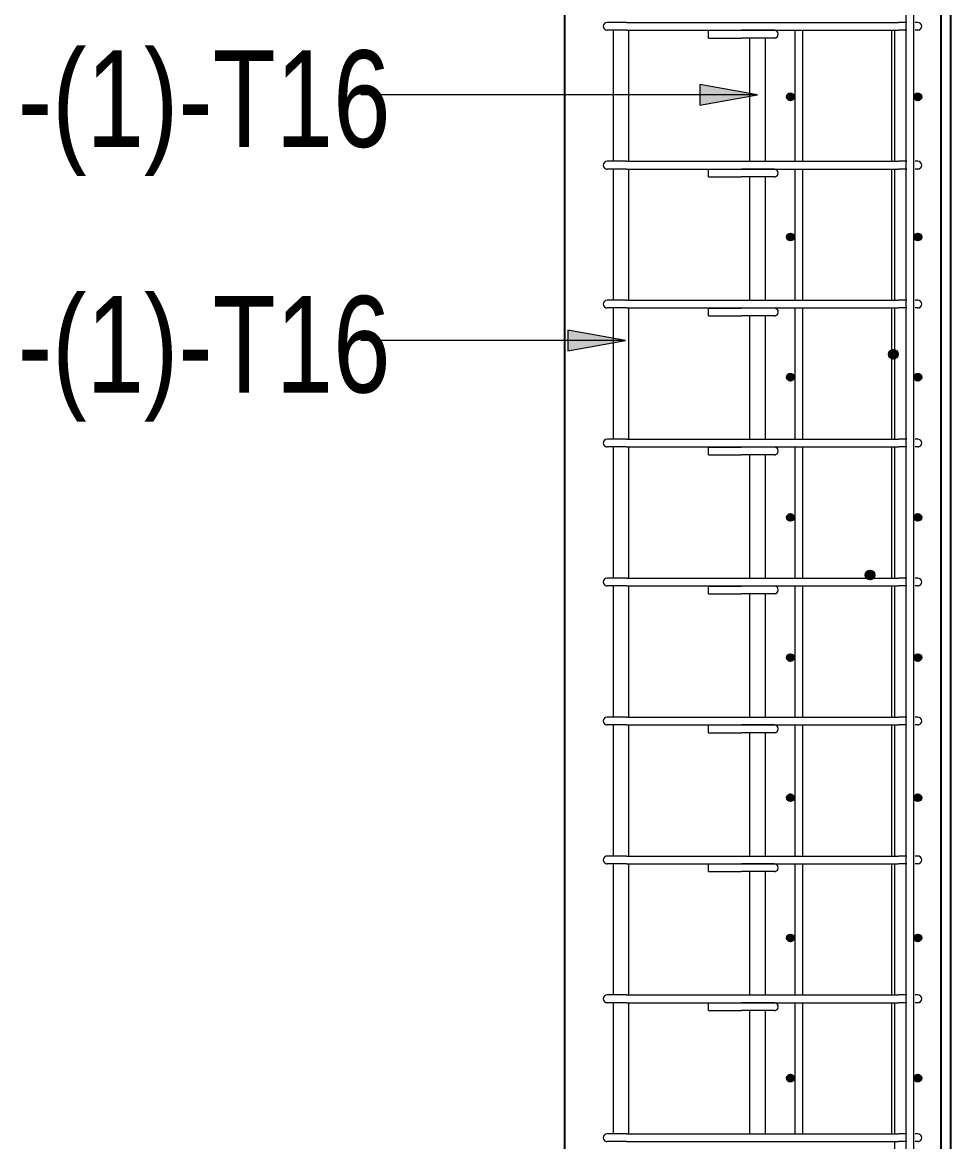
# Model space of a CAD drawing. Header units: millimetres. Extents: x -14563 to 6741, y -2784 to 21137.
# Drawn here: x -8306 to -7344, y 171 to 1330 of the extents above; entities that cross this region are included whole.
import ezdxf

# ---------------------------------------------------------------- set-up
doc = ezdxf.new("R2010")
doc.units = ezdxf.units.MM
for name, color, linetype, lineweight in [('A-WALL', 113, 'Continuous', 25), ('S-RBAR', 171, 'Continuous', 18), ('S-RBAR-IDEN', 171, 'Continuous', 9)]:
    doc.layers.add(name, color=color, linetype=linetype, lineweight=lineweight)
doc.styles.add('Nirmala UI Semilight', font='NirmalaS.ttf', dxfattribs={"width": 0.8, "height": 100})

msp = doc.modelspace()

# ---------------------------------------------------------------- hatches: boundary and pattern name
at = {"layer": 'S-RBAR'}
h = msp.add_hatch(color=256, dxfattribs=at)
edge = h.paths.add_edge_path()
edge.add_arc((-7510.05579, 1253.2), 4, 0, 360)
for points in [[(-7510.05579, 1249.2), (-7506.05579, 1253.2), (-7510.05579, 1257.2), (-7514.05579, 1253.2)], [(-7378.05579, 1249.2), (-7374.05579, 1253.2), (-7378.05579, 1257.2), (-7382.05579, 1253.2)], [(-7510.05579, 1103.96667), (-7506.05579, 1107.96667), (-7510.05579, 1111.96667), (-7514.05579, 1107.96667)], [(-7378.05579, 1103.96667), (-7374.05579, 1107.96667), (-7378.05579, 1111.96667), (-7382.05579, 1107.96667)], [(-7403.46526, 981.53379), (-7398.46526, 986.53379), (-7403.46526, 991.53379), (-7408.46526, 986.53379), (-7407.40978, 985.47831)], [(-7510.05579, 958.73333), (-7506.05579, 962.73333), (-7510.05579, 966.73333), (-7514.05579, 962.73333)], [(-7378.05579, 958.73333), (-7374.05579, 962.73333), (-7378.05579, 966.73333), (-7382.05579, 962.73333)], [(-7510.05579, 813.5), (-7506.05579, 817.5), (-7510.05579, 821.5), (-7514.05579, 817.5)], [(-7378.05579, 813.5), (-7374.05579, 817.5), (-7378.05579, 821.5), (-7382.05579, 817.5)], [(-7427.50681, 752.79376), (-7422.50681, 757.79376), (-7427.50681, 762.79376), (-7432.50681, 757.79376)], [(-7510.05579, 668.26667), (-7506.05579, 672.26667), (-7510.05579, 676.26667), (-7514.05579, 672.26667)], [(-7378.05579, 668.26667), (-7374.05579, 672.26667), (-7378.05579, 676.26667), (-7382.05579, 672.26667)], [(-7510.05579, 523.03333), (-7506.05579, 527.03333), (-7510.05579, 531.03333), (-7514.05579, 527.03333)], [(-7378.05579, 523.03333), (-7374.05579, 527.03333), (-7378.05579, 531.03333), (-7382.05579, 527.03333)], [(-7510.05579, 377.8), (-7506.05579, 381.8), (-7510.05579, 385.8), (-7514.05579, 381.8)], [(-7378.05579, 377.8), (-7374.05579, 381.8), (-7378.05579, 385.8), (-7382.05579, 381.8)], [(-7510.05579, 232.56667), (-7506.05579, 236.56667), (-7510.05579, 240.56667), (-7514.05579, 236.56667)], [(-7378.05579, 232.56667), (-7374.05579, 236.56667), (-7378.05579, 240.56667), (-7382.05579, 236.56667)]]:
    msp.add_hatch(color=256, dxfattribs=at).paths.add_polyline_path(points)
h = msp.add_hatch(color=256, dxfattribs=at)
edge = h.paths.add_edge_path()
edge.add_arc((-7378.05579, 1253.2), 4, 0, 360)
h = msp.add_hatch(color=256, dxfattribs=at)
edge = h.paths.add_edge_path()
edge.add_arc((-7510.05579, 1107.96667), 4, 0, 360)
h = msp.add_hatch(color=256, dxfattribs=at)
edge = h.paths.add_edge_path()
edge.add_arc((-7378.05579, 1107.96667), 4, 0, 360)
h = msp.add_hatch(color=256, dxfattribs=at)
edge = h.paths.add_edge_path()
edge.add_arc((-7403.46526, 986.53379), 5, 0, 360)
h = msp.add_hatch(color=256, dxfattribs=at)
edge = h.paths.add_edge_path()
edge.add_arc((-7510.05579, 962.73333), 4, 0, 360)
h = msp.add_hatch(color=256, dxfattribs=at)
edge = h.paths.add_edge_path()
edge.add_arc((-7378.05579, 962.73333), 4, 0, 360)
h = msp.add_hatch(color=256, dxfattribs=at)
edge = h.paths.add_edge_path()
edge.add_arc((-7510.05579, 817.5), 4, 0, 360)
h = msp.add_hatch(color=256, dxfattribs=at)
edge = h.paths.add_edge_path()
edge.add_arc((-7378.05579, 817.5), 4, 0, 360)
h = msp.add_hatch(color=256, dxfattribs=at)
edge = h.paths.add_edge_path()
edge.add_arc((-7427.50681, 757.79376), 5, 0, 360)
h = msp.add_hatch(color=256, dxfattribs=at)
edge = h.paths.add_edge_path()
edge.add_arc((-7510.05579, 672.26667), 4, 0, 360)
h = msp.add_hatch(color=256, dxfattribs=at)
edge = h.paths.add_edge_path()
edge.add_arc((-7378.05579, 672.26667), 4, 0, 360)
h = msp.add_hatch(color=256, dxfattribs=at)
edge = h.paths.add_edge_path()
edge.add_arc((-7510.05579, 527.03333), 4, 0, 360)
h = msp.add_hatch(color=256, dxfattribs=at)
edge = h.paths.add_edge_path()
edge.add_arc((-7378.05579, 527.03333), 4, 0, 360)
h = msp.add_hatch(color=256, dxfattribs=at)
edge = h.paths.add_edge_path()
edge.add_arc((-7510.05579, 381.8), 4, 0, 360)
h = msp.add_hatch(color=256, dxfattribs=at)
edge = h.paths.add_edge_path()
edge.add_arc((-7378.05579, 381.8), 4, 0, 360)
h = msp.add_hatch(color=256, dxfattribs=at)
edge = h.paths.add_edge_path()
edge.add_arc((-7510.05579, 236.56667), 4, 0, 360)
h = msp.add_hatch(color=256, dxfattribs=at)
edge = h.paths.add_edge_path()
edge.add_arc((-7378.05579, 236.56667), 4, 0, 360)
at = {"layer": 'S-RBAR-IDEN'}
for points in [[(-7544.05579, 1255.25981), (-7604.05579, 1265.83943), (-7604.05579, 1244.68019)], [(-7680.93656, 1000.82068), (-7740.93656, 1011.4003), (-7740.93656, 990.24106)]]:
    msp.add_hatch(color=256, dxfattribs=at).paths.add_polyline_path(points)

# ---------------------------------------------------------------- linework, layer by layer
at = {"layer": 'A-WALL'}
for p, q in [((-7744.05579, -1395), (-7744.05579, 3040)), ((-7354.01877, -1395), (-7354.01877, 3040)), ((-7344.05579, 3040), (-7344.05579, -1395))]:
    msp.add_line(p, q, dxfattribs=at)
at = {"layer": 'S-RBAR'}
for p, q in [((-7390.05579, -1365), (-7390.05579, 3000.12235)), ((-7382.05579, -1365), (-7382.05579, 3000.12235)), ((-7680.05579, 1330.36731), (-7700.05579, 1330.36731)), ((-7680.05579, 1330.36731), (-7700.05579, 1330.36731)), ((-7694.19793, 1322.36731), (-7700.05579, 1322.36731)), ((-7694.19793, 1322.36731), (-7700.05579, 1322.36731)), ((-7680.05579, 1322.36731), (-7694.19793, 1322.36731)), ((-7693.55579, 1186.41811), (-7693.55579, 1322.36731)), ((-7680.05579, 1330.36731), (-7398.05579, 1330.36731)), ((-7680.05579, 1322.36731), (-7398.05579, 1322.36731)), ((-7677.55579, 1186.41811), (-7677.55579, 1322.36731)), ((-7594.83809, 1322.17809), (-7560.89696, 1322.17809)), ((-7594.83809, 1314.17809), (-7594.83809, 1322.17809)), ((-7526.75482, 1322.17809), (-7560.89696, 1322.17809)), ((-7505.25482, 1186.41811), (-7505.25482, 1322.36731)), ((-7497.25482, 1186.41811), (-7497.25482, 1322.36731)), ((-7405.01673, 1186.41811), (-7405.01673, 1322.36731)), ((-7401.87189, 1186.41811), (-7401.87189, 1322.36731)), ((-7389.45948, 1330.36731), (-7398.05579, 1330.36731)), ((-7389.45948, 1322.36731), (-7398.05579, 1322.36731)), ((-7378.05579, 1330.36731), (-7380.86372, 1330.36731)), ((-7378.05579, 1322.36731), (-7380.86372, 1322.36731)), ((-7594.83809, 1314.17809), (-7560.89696, 1314.17809)), ((-7526.75482, 1314.17809), (-7560.89696, 1314.17809)), ((-7552.05579, 1186.41811), (-7552.05579, 1314.17809)), ((-7536.05579, 1186.41811), (-7536.05579, 1314.17809)), ((-7510.05579, 1257.2), (-7514.05579, 1253.2)), ((-7514.05579, 1253.2), (-7510.05579, 1249.2)), ((-7506.05579, 1253.2), (-7510.05579, 1257.2)), ((-7510.05579, 1249.2), (-7506.05579, 1253.2)), ((-7378.05579, 1257.2), (-7382.05579, 1253.2)), ((-7382.05579, 1253.2), (-7378.05579, 1249.2)), ((-7374.05579, 1253.2), (-7378.05579, 1257.2)), ((-7378.05579, 1249.2), (-7374.05579, 1253.2)), ((-7680.05579, 1186.41811), (-7700.05579, 1186.41811)), ((-7680.05579, 1186.41811), (-7700.05579, 1186.41811)), ((-7680.05579, 1186.41811), (-7398.05579, 1186.41811)), ((-7389.45948, 1186.41811), (-7398.05579, 1186.41811)), ((-7378.05579, 1186.41811), (-7380.86372, 1186.41811)), ((-7694.19793, 1178.41811), (-7700.05579, 1178.41811)), ((-7694.19793, 1178.41811), (-7700.05579, 1178.41811)), ((-7680.05579, 1178.41811), (-7694.19793, 1178.41811)), ((-7693.55579, 1042.46891), (-7693.55579, 1178.41811)), ((-7680.05579, 1178.41811), (-7398.05579, 1178.41811)), ((-7677.55579, 1042.46891), (-7677.55579, 1178.41811)), ((-7594.83809, 1178.23494), (-7560.89696, 1178.23494)), ((-7594.83809, 1170.23494), (-7594.83809, 1178.23494)), ((-7526.75482, 1178.23494), (-7560.89696, 1178.23494)), ((-7505.25482, 1042.46891), (-7505.25482, 1178.41811)), ((-7497.25482, 1042.46891), (-7497.25482, 1178.41811)), ((-7405.01673, 1042.46891), (-7405.01673, 1178.41811)), ((-7401.87189, 1042.46891), (-7401.87189, 1178.41811)), ((-7389.45948, 1178.41811), (-7398.05579, 1178.41811)), ((-7378.05579, 1178.41811), (-7380.86372, 1178.41811)), ((-7594.83809, 1170.23494), (-7560.89696, 1170.23494)), ((-7526.75482, 1170.23494), (-7560.89696, 1170.23494)), ((-7552.05579, 1042.46891), (-7552.05579, 1170.23494)), ((-7536.05579, 1042.46891), (-7536.05579, 1170.23494)), ((-7510.05579, 1111.96667), (-7514.05579, 1107.96667)), ((-7514.05579, 1107.96667), (-7510.05579, 1103.96667)), ((-7506.05579, 1107.96667), (-7510.05579, 1111.96667)), ((-7510.05579, 1103.96667), (-7506.05579, 1107.96667)), ((-7378.05579, 1111.96667), (-7382.05579, 1107.96667)), ((-7382.05579, 1107.96667), (-7378.05579, 1103.96667)), ((-7374.05579, 1107.96667), (-7378.05579, 1111.96667)), ((-7378.05579, 1103.96667), (-7374.05579, 1107.96667)), ((-7680.05579, 1042.46891), (-7700.05579, 1042.46891)), ((-7680.05579, 1042.46891), (-7700.05579, 1042.46891)), ((-7694.19793, 1034.46891), (-7700.05579, 1034.46891)), ((-7694.19793, 1034.46891), (-7700.05579, 1034.46891)), ((-7680.05579, 1034.46891), (-7694.19793, 1034.46891)), ((-7693.55579, 898.51971), (-7693.55579, 1034.46891)), ((-7680.05579, 1042.46891), (-7398.05579, 1042.46891)), ((-7680.05579, 1034.46891), (-7398.05579, 1034.46891)), ((-7677.55579, 898.51971), (-7677.55579, 1034.46891)), ((-7594.83809, 1034.29178), (-7560.89696, 1034.29178)), ((-7594.83809, 1026.29178), (-7594.83809, 1034.29178)), ((-7526.75482, 1034.29178), (-7560.89696, 1034.29178)), ((-7505.25482, 898.51971), (-7505.25482, 1034.46891)), ((-7497.25482, 898.51971), (-7497.25482, 1034.46891)), ((-7405.01673, 898.51971), (-7405.01673, 1034.46891)), ((-7401.87189, 898.51971), (-7401.87189, 1034.46891)), ((-7389.45948, 1042.46891), (-7398.05579, 1042.46891)), ((-7389.45948, 1034.46891), (-7398.05579, 1034.46891)), ((-7378.05579, 1042.46891), (-7380.86372, 1042.46891)), ((-7378.05579, 1034.46891), (-7380.86372, 1034.46891)), ((-7594.83809, 1026.29178), (-7560.89696, 1026.29178)), ((-7526.75482, 1026.29178), (-7560.89696, 1026.29178)), ((-7552.05579, 898.51971), (-7552.05579, 1026.29178)), ((-7536.05579, 898.51971), (-7536.05579, 1026.29178)), ((-7403.46526, 991.53379), (-7408.46526, 986.53379)), ((-7408.46526, 986.53379), (-7407.40978, 985.47831)), ((-7398.46526, 986.53379), (-7403.46526, 991.53379)), ((-7403.46526, 981.53379), (-7398.46526, 986.53379)), ((-7407.40978, 985.47831), (-7403.46526, 981.53379)), ((-7510.05579, 966.73333), (-7514.05579, 962.73333)), ((-7514.05579, 962.73333), (-7510.05579, 958.73333)), ((-7506.05579, 962.73333), (-7510.05579, 966.73333)), ((-7510.05579, 958.73333), (-7506.05579, 962.73333)), ((-7378.05579, 966.73333), (-7382.05579, 962.73333)), ((-7382.05579, 962.73333), (-7378.05579, 958.73333)), ((-7374.05579, 962.73333), (-7378.05579, 966.73333)), ((-7378.05579, 958.73333), (-7374.05579, 962.73333)), ((-7680.05579, 898.51971), (-7700.05579, 898.51971)), ((-7680.05579, 898.51971), (-7700.05579, 898.51971)), ((-7680.05579, 898.51971), (-7398.05579, 898.51971)), ((-7389.45948, 898.51971), (-7398.05579, 898.51971)), ((-7378.05579, 898.51971), (-7380.86372, 898.51971)), ((-7694.19793, 890.51971), (-7700.05579, 890.51971)), ((-7694.19793, 890.51971), (-7700.05579, 890.51971)), ((-7680.05579, 890.51971), (-7694.19793, 890.51971)), ((-7693.55579, 754.57051), (-7693.55579, 890.51971)), ((-7680.05579, 890.51971), (-7398.05579, 890.51971)), ((-7677.55579, 754.57051), (-7677.55579, 890.51971)), ((-7594.83809, 890.34863), (-7560.89696, 890.34863)), ((-7594.83809, 882.34863), (-7594.83809, 890.34863)), ((-7594.83809, 882.34863), (-7560.89696, 882.34863)), ((-7526.75482, 890.34863), (-7560.89696, 890.34863)), ((-7526.75482, 882.34863), (-7560.89696, 882.34863)), ((-7552.05579, 754.57051), (-7552.05579, 882.34863)), ((-7536.05579, 754.57051), (-7536.05579, 882.34863)), ((-7505.25482, 754.57051), (-7505.25482, 890.51971)), ((-7497.25482, 754.57051), (-7497.25482, 890.51971)), ((-7405.01673, 754.57051), (-7405.01673, 890.51971)), ((-7401.87189, 754.57051), (-7401.87189, 890.51971)), ((-7389.45948, 890.51971), (-7398.05579, 890.51971)), ((-7378.05579, 890.51971), (-7380.86372, 890.51971)), ((-7510.05579, 821.5), (-7514.05579, 817.5)), ((-7514.05579, 817.5), (-7510.05579, 813.5)), ((-7506.05579, 817.5), (-7510.05579, 821.5)), ((-7510.05579, 813.5), (-7506.05579, 817.5)), ((-7378.05579, 821.5), (-7382.05579, 817.5)), ((-7382.05579, 817.5), (-7378.05579, 813.5)), ((-7374.05579, 817.5), (-7378.05579, 821.5)), ((-7378.05579, 813.5), (-7374.05579, 817.5)), ((-7680.05579, 754.57051), (-7700.05579, 754.57051)), ((-7680.05579, 754.57051), (-7700.05579, 754.57051)), ((-7680.05579, 754.57051), (-7398.05579, 754.57051)), ((-7427.50681, 762.79376), (-7432.50681, 757.79376)), ((-7432.50681, 757.79376), (-7427.50681, 752.79376)), ((-7422.50681, 757.79376), (-7427.50681, 762.79376)), ((-7427.50681, 752.79376), (-7422.50681, 757.79376)), ((-7389.45948, 754.57051), (-7398.05579, 754.57051)), ((-7378.05579, 754.57051), (-7380.86372, 754.57051)), ((-7694.19793, 746.57051), (-7700.05579, 746.57051)), ((-7694.19793, 746.57051), (-7700.05579, 746.57051)), ((-7680.05579, 746.57051), (-7694.19793, 746.57051)), ((-7693.55579, 610.62131), (-7693.55579, 746.57051)), ((-7680.05579, 746.57051), (-7398.05579, 746.57051)), ((-7677.55579, 610.62131), (-7677.55579, 746.57051)), ((-7594.83809, 746.40548), (-7560.89696, 746.40548)), ((-7594.83809, 738.40548), (-7594.83809, 746.40548)), ((-7526.75482, 746.40548), (-7560.89696, 746.40548)), ((-7505.25482, 610.62131), (-7505.25482, 746.57051)), ((-7497.25482, 610.62131), (-7497.25482, 746.57051)), ((-7405.01673, 610.62131), (-7405.01673, 746.57051)), ((-7401.87189, 610.62131), (-7401.87189, 746.57051)), ((-7389.45948, 746.57051), (-7398.05579, 746.57051)), ((-7378.05579, 746.57051), (-7380.86372, 746.57051)), ((-7594.83809, 738.40548), (-7560.89696, 738.40548)), ((-7526.75482, 738.40548), (-7560.89696, 738.40548)), ((-7552.05579, 610.62131), (-7552.05579, 738.40548)), ((-7536.05579, 610.62131), (-7536.05579, 738.40548)), ((-7510.05579, 676.26667), (-7514.05579, 672.26667)), ((-7506.05579, 672.26667), (-7510.05579, 676.26667)), ((-7378.05579, 676.26667), (-7382.05579, 672.26667)), ((-7374.05579, 672.26667), (-7378.05579, 676.26667)), ((-7514.05579, 672.26667), (-7510.05579, 668.26667)), ((-7510.05579, 668.26667), (-7506.05579, 672.26667)), ((-7382.05579, 672.26667), (-7378.05579, 668.26667)), ((-7378.05579, 668.26667), (-7374.05579, 672.26667)), ((-7680.05579, 610.62131), (-7700.05579, 610.62131)), ((-7680.05579, 610.62131), (-7700.05579, 610.62131)), ((-7680.05579, 610.62131), (-7398.05579, 610.62131)), ((-7389.45948, 610.62131), (-7398.05579, 610.62131)), ((-7378.05579, 610.62131), (-7380.86372, 610.62131)), ((-7694.19793, 602.62131), (-7700.05579, 602.62131)), ((-7694.19793, 602.62131), (-7700.05579, 602.62131)), ((-7680.05579, 602.62131), (-7694.19793, 602.62131)), ((-7693.55579, 466.67211), (-7693.55579, 602.62131)), ((-7680.05579, 602.62131), (-7398.05579, 602.62131)), ((-7677.55579, 466.67211), (-7677.55579, 602.62131)), ((-7594.83809, 602.46233), (-7560.89696, 602.46233)), ((-7594.83809, 594.46233), (-7594.83809, 602.46233)), ((-7594.83809, 594.46233), (-7560.89696, 594.46233)), ((-7526.75482, 602.46233), (-7560.89696, 602.46233)), ((-7526.75482, 594.46233), (-7560.89696, 594.46233)), ((-7552.05579, 466.67211), (-7552.05579, 594.46233)), ((-7536.05579, 466.67211), (-7536.05579, 594.46233)), ((-7505.25482, 466.67211), (-7505.25482, 602.62131)), ((-7497.25482, 466.67211), (-7497.25482, 602.62131)), ((-7405.01673, 466.67211), (-7405.01673, 602.62131)), ((-7401.87189, 466.67211), (-7401.87189, 602.62131)), ((-7389.45948, 602.62131), (-7398.05579, 602.62131)), ((-7378.05579, 602.62131), (-7380.86372, 602.62131)), ((-7510.05579, 531.03333), (-7514.05579, 527.03333)), ((-7514.05579, 527.03333), (-7510.05579, 523.03333)), ((-7506.05579, 527.03333), (-7510.05579, 531.03333)), ((-7510.05579, 523.03333), (-7506.05579, 527.03333)), ((-7378.05579, 531.03333), (-7382.05579, 527.03333)), ((-7382.05579, 527.03333), (-7378.05579, 523.03333)), ((-7374.05579, 527.03333), (-7378.05579, 531.03333)), ((-7378.05579, 523.03333), (-7374.05579, 527.03333)), ((-7680.05579, 466.67211), (-7700.05579, 466.67211)), ((-7680.05579, 466.67211), (-7700.05579, 466.67211)), ((-7680.05579, 466.67211), (-7398.05579, 466.67211)), ((-7389.45948, 466.67211), (-7398.05579, 466.67211)), ((-7378.05579, 466.67211), (-7380.86372, 466.67211)), ((-7694.19793, 458.67211), (-7700.05579, 458.67211)), ((-7694.19793, 458.67211), (-7700.05579, 458.67211)), ((-7680.05579, 458.67211), (-7694.19793, 458.67211)), ((-7693.55579, 322.72291), (-7693.55579, 458.67211)), ((-7680.05579, 458.67211), (-7398.05579, 458.67211)), ((-7677.55579, 322.72291), (-7677.55579, 458.67211)), ((-7594.83809, 458.51917), (-7560.89696, 458.51917)), ((-7594.83809, 450.51917), (-7594.83809, 458.51917)), ((-7526.75482, 458.51917), (-7560.89696, 458.51917)), ((-7505.25482, 322.72291), (-7505.25482, 458.67211)), ((-7497.25482, 322.72291), (-7497.25482, 458.67211)), ((-7405.01673, 322.72291), (-7405.01673, 458.67211)), ((-7401.87189, 322.72291), (-7401.87189, 458.67211)), ((-7389.45948, 458.67211), (-7398.05579, 458.67211)), ((-7378.05579, 458.67211), (-7380.86372, 458.67211)), ((-7594.83809, 450.51917), (-7560.89696, 450.51917)), ((-7526.75482, 450.51917), (-7560.89696, 450.51917)), ((-7552.05579, 322.72291), (-7552.05579, 450.51917)), ((-7536.05579, 322.72291), (-7536.05579, 450.51917)), ((-7510.05579, 385.8), (-7514.05579, 381.8)), ((-7506.05579, 381.8), (-7510.05579, 385.8)), ((-7378.05579, 385.8), (-7382.05579, 381.8)), ((-7374.05579, 381.8), (-7378.05579, 385.8)), ((-7514.05579, 381.8), (-7510.05579, 377.8)), ((-7510.05579, 377.8), (-7506.05579, 381.8)), ((-7382.05579, 381.8), (-7378.05579, 377.8)), ((-7378.05579, 377.8), (-7374.05579, 381.8)), ((-7680.05579, 322.72291), (-7700.05579, 322.72291)), ((-7680.05579, 322.72291), (-7700.05579, 322.72291)), ((-7694.19793, 314.72291), (-7700.05579, 314.72291)), ((-7694.19793, 314.72291), (-7700.05579, 314.72291)), ((-7680.05579, 314.72291), (-7694.19793, 314.72291)), ((-7693.55579, 178.77371), (-7693.55579, 314.72291)), ((-7680.05579, 322.72291), (-7398.05579, 322.72291)), ((-7680.05579, 314.72291), (-7398.05579, 314.72291)), ((-7677.55579, 178.77371), (-7677.55579, 314.72291)), ((-7594.83809, 314.57602), (-7560.89696, 314.57602)), ((-7594.83809, 306.57602), (-7594.83809, 314.57602)), ((-7526.75482, 314.57602), (-7560.89696, 314.57602)), ((-7505.25482, 178.77371), (-7505.25482, 314.72291)), ((-7497.25482, 178.77371), (-7497.25482, 314.72291)), ((-7405.01673, 178.77371), (-7405.01673, 314.72291)), ((-7401.87189, 178.77371), (-7401.87189, 314.72291)), ((-7389.45948, 322.72291), (-7398.05579, 322.72291)), ((-7389.45948, 314.72291), (-7398.05579, 314.72291)), ((-7378.05579, 322.72291), (-7380.86372, 322.72291)), ((-7378.05579, 314.72291), (-7380.86372, 314.72291)), ((-7594.83809, 306.57602), (-7560.89696, 306.57602)), ((-7526.75482, 306.57602), (-7560.89696, 306.57602)), ((-7552.05579, 178.77371), (-7552.05579, 306.57602)), ((-7536.05579, 178.77371), (-7536.05579, 306.57602)), ((-7510.05579, 240.56667), (-7514.05579, 236.56667)), ((-7514.05579, 236.56667), (-7510.05579, 232.56667)), ((-7506.05579, 236.56667), (-7510.05579, 240.56667)), ((-7510.05579, 232.56667), (-7506.05579, 236.56667)), ((-7378.05579, 240.56667), (-7382.05579, 236.56667)), ((-7382.05579, 236.56667), (-7378.05579, 232.56667)), ((-7374.05579, 236.56667), (-7378.05579, 240.56667)), ((-7378.05579, 232.56667), (-7374.05579, 236.56667)), ((-7680.05579, 178.77371), (-7700.05579, 178.77371)), ((-7680.05579, 178.77371), (-7700.05579, 178.77371)), ((-7680.05579, 178.77371), (-7398.05579, 178.77371)), ((-7389.45948, 178.77371), (-7398.05579, 178.77371)), ((-7378.05579, 178.77371), (-7380.86372, 178.77371)), ((-7694.19793, 170.77371), (-7700.05579, 170.77371)), ((-7694.19793, 170.77371), (-7700.05579, 170.77371)), ((-7680.05579, 170.77371), (-7694.19793, 170.77371)), ((-7680.05579, 170.77371), (-7398.05579, 170.77371)), ((-7401.87189, 117.87874), (-7401.87189, 170.77371)), ((-7389.45948, 170.77371), (-7398.05579, 170.77371)), ((-7378.05579, 170.77371), (-7380.86372, 170.77371))]:
    msp.add_line(p, q, dxfattribs=at)
for centre, radius in [((-7510.05579, 1253.2), 4), ((-7378.05579, 1253.2), 4), ((-7510.05579, 1107.96667), 4), ((-7378.05579, 1107.96667), 4), ((-7403.46526, 986.53379), 5), ((-7510.05579, 962.73333), 4), ((-7378.05579, 962.73333), 4), ((-7510.05579, 817.5), 4), ((-7378.05579, 817.5), 4), ((-7427.50681, 757.79376), 5), ((-7510.05579, 672.26667), 4), ((-7378.05579, 672.26667), 4), ((-7510.05579, 527.03333), 4), ((-7378.05579, 527.03333), 4), ((-7510.05579, 381.8), 4), ((-7378.05579, 381.8), 4), ((-7510.05579, 236.56667), 4), ((-7378.05579, 236.56667), 4)]:
    msp.add_circle(centre, radius, dxfattribs=at)
for centre, start, end in [((-7700.05579, 1326.36731), 90, 270), ((-7700.05579, 1326.36731), 90, 270), ((-7700.05579, 1326.36731), 120, 165), ((-7700.05579, 1326.36731), 195, 240), ((-7700.05579, 1326.36731), 255, 270), ((-7526.75482, 1318.17809), 270, 90), ((-7378.05579, 1326.36731), 270, 90), ((-7378.05579, 1326.36731), 270, 285), ((-7378.05579, 1326.36731), 15, 60), ((-7378.05579, 1326.36731), 300, 345), ((-7526.75482, 1318.17809), 270, 285), ((-7526.75482, 1318.17809), 15, 60), ((-7526.75482, 1318.17809), 300, 345), ((-7700.05579, 1182.41811), 90, 270), ((-7700.05579, 1182.41811), 90, 270), ((-7700.05579, 1182.41811), 120, 165), ((-7378.05579, 1182.41811), 270, 90), ((-7378.05579, 1182.41811), 15, 60), ((-7700.05579, 1182.41811), 195, 240), ((-7700.05579, 1182.41811), 255, 270), ((-7526.75482, 1174.23494), 270, 90), ((-7526.75482, 1174.23494), 15, 60), ((-7526.75482, 1174.23494), 300, 345), ((-7378.05579, 1182.41811), 270, 285), ((-7378.05579, 1182.41811), 300, 345), ((-7526.75482, 1174.23494), 270, 285), ((-7700.05579, 1038.46891), 90, 270), ((-7700.05579, 1038.46891), 90, 270), ((-7700.05579, 1038.46891), 120, 165), ((-7700.05579, 1038.46891), 195, 240), ((-7700.05579, 1038.46891), 255, 270), ((-7526.75482, 1030.29178), 270, 90), ((-7526.75482, 1030.29178), 15, 60), ((-7378.05579, 1038.46891), 270, 90), ((-7378.05579, 1038.46891), 270, 285), ((-7378.05579, 1038.46891), 15, 60), ((-7378.05579, 1038.46891), 300, 345), ((-7526.75482, 1030.29178), 270, 285), ((-7526.75482, 1030.29178), 300, 345), ((-7700.05579, 894.51971), 90, 270), ((-7700.05579, 894.51971), 90, 270), ((-7700.05579, 894.51971), 120, 165), ((-7700.05579, 894.51971), 195, 240), ((-7378.05579, 894.51971), 270, 90), ((-7378.05579, 894.51971), 15, 60), ((-7378.05579, 894.51971), 300, 345), ((-7700.05579, 894.51971), 255, 270), ((-7526.75482, 886.34863), 270, 90), ((-7526.75482, 886.34863), 270, 285), ((-7526.75482, 886.34863), 15, 60), ((-7526.75482, 886.34863), 300, 345), ((-7378.05579, 894.51971), 270, 285), ((-7700.05579, 750.57051), 90, 270), ((-7700.05579, 750.57051), 90, 270), ((-7700.05579, 750.57051), 120, 165), ((-7378.05579, 750.57051), 270, 90), ((-7378.05579, 750.57051), 15, 60), ((-7700.05579, 750.57051), 195, 240), ((-7700.05579, 750.57051), 255, 270), ((-7526.75482, 742.40548), 270, 90), ((-7526.75482, 742.40548), 15, 60), ((-7378.05579, 750.57051), 270, 285), ((-7378.05579, 750.57051), 300, 345), ((-7526.75482, 742.40548), 270, 285), ((-7526.75482, 742.40548), 300, 345), ((-7700.05579, 606.62131), 90, 270), ((-7700.05579, 606.62131), 90, 270), ((-7700.05579, 606.62131), 120, 165), ((-7700.05579, 606.62131), 195, 240), ((-7378.05579, 606.62131), 270, 90), ((-7378.05579, 606.62131), 15, 60), ((-7378.05579, 606.62131), 300, 345), ((-7700.05579, 606.62131), 255, 270), ((-7526.75482, 598.46233), 270, 90), ((-7526.75482, 598.46233), 270, 285), ((-7526.75482, 598.46233), 15, 60), ((-7526.75482, 598.46233), 300, 345), ((-7378.05579, 606.62131), 270, 285), ((-7700.05579, 462.67211), 90, 270), ((-7700.05579, 462.67211), 90, 270), ((-7700.05579, 462.67211), 120, 165), ((-7378.05579, 462.67211), 270, 90), ((-7378.05579, 462.67211), 15, 60), ((-7700.05579, 462.67211), 195, 240), ((-7700.05579, 462.67211), 255, 270), ((-7526.75482, 454.51917), 270, 90), ((-7526.75482, 454.51917), 15, 60), ((-7526.75482, 454.51917), 300, 345), ((-7378.05579, 462.67211), 270, 285), ((-7378.05579, 462.67211), 300, 345), ((-7526.75482, 454.51917), 270, 285), ((-7700.05579, 318.72291), 90, 270), ((-7700.05579, 318.72291), 90, 270), ((-7700.05579, 318.72291), 120, 165), ((-7700.05579, 318.72291), 195, 240), ((-7700.05579, 318.72291), 255, 270), ((-7526.75482, 310.57602), 270, 90), ((-7526.75482, 310.57602), 15, 60), ((-7378.05579, 318.72291), 270, 90), ((-7378.05579, 318.72291), 270, 285), ((-7378.05579, 318.72291), 15, 60), ((-7378.05579, 318.72291), 300, 345), ((-7526.75482, 310.57602), 270, 285), ((-7526.75482, 310.57602), 300, 345), ((-7700.05579, 174.77371), 90, 270), ((-7700.05579, 174.77371), 90, 270), ((-7700.05579, 174.77371), 120, 165), ((-7378.05579, 174.77371), 270, 90), ((-7378.05579, 174.77371), 15, 60), ((-7700.05579, 174.77371), 195, 240), ((-7700.05579, 174.77371), 255, 270), ((-7378.05579, 174.77371), 270, 285), ((-7378.05579, 174.77371), 300, 345)]:
    msp.add_arc(centre, 4, start, end, dxfattribs=at)
at = {"layer": 'S-RBAR-IDEN'}
for p, q in [((-7544.05579, 1255.25981), (-7604.05579, 1265.83943)), ((-7604.05579, 1265.83943), (-7604.05579, 1244.68019)), ((-7544.05579, 1255.25981), (-7955.3248, 1255.25981)), ((-7604.05579, 1244.68019), (-7544.05579, 1255.25981)), ((-7680.93656, 1000.82068), (-7740.93656, 1011.4003)), ((-7740.93656, 1011.4003), (-7740.93656, 990.24106)), ((-7680.93656, 1000.82068), (-7955.3248, 1000.82068)), ((-7740.93656, 990.24106), (-7680.93656, 1000.82068))]:
    msp.add_line(p, q, dxfattribs=at)

# ---------------------------------------------------------------- texts
at = {"layer": 'S-RBAR-IDEN', "char_height": 100, "width": 428.4218, "attachment_point": 1, "style": 'Nirmala UI Semilight'}
for insert in [(-8310.8448, 1301.34171), (-8310.8448, 1046.90258)]:
    msp.add_mtext('-(1)-T16', dxfattribs=dict(at, insert=insert))

doc.saveas('drawing.dxf')
